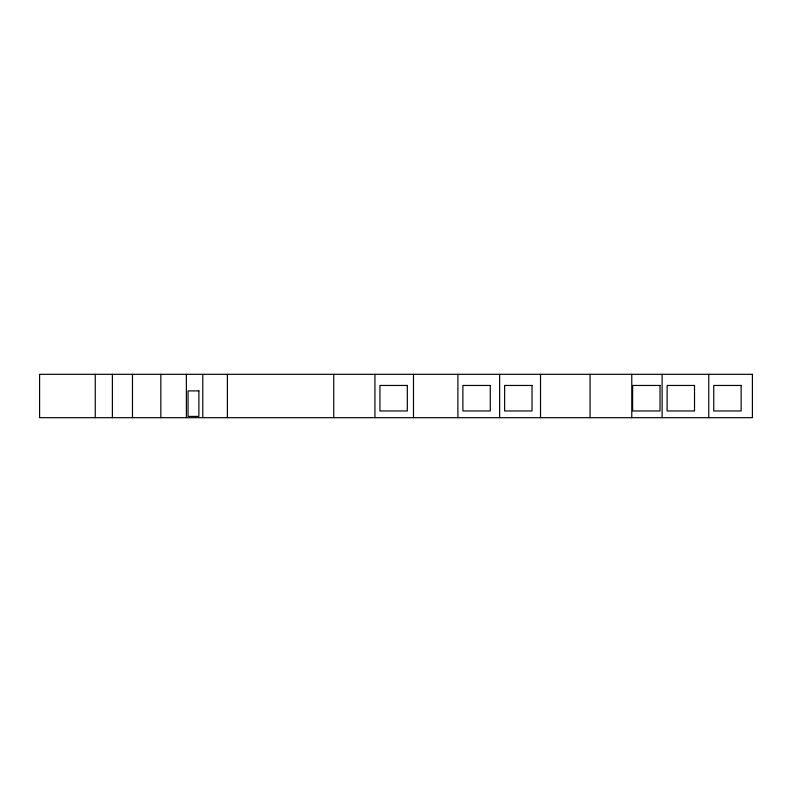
<?xml version="1.0" encoding="UTF-8"?>
<svg xmlns="http://www.w3.org/2000/svg" width="792" height="792" viewBox="0 0 792 792"><rect width="100%" height="100%" fill="white"/><g stroke="black" fill="none" stroke-linecap="round" stroke-linejoin="round"><path stroke-width="1.19" d="M708.761 374.309L708.761 417.691M662.132 374.309L662.132 417.691M631.769 374.309L631.769 417.691M590.089 374.309L590.089 417.691M540.52 374.309L540.52 417.691M499.643 374.309L499.643 417.691M457.895 374.309L457.895 417.691M413.493 374.309L413.493 417.691M374.943 374.309L374.943 417.691M333.739 374.309L333.739 417.691M227.393 374.309L227.393 417.691M202.792 374.309L202.792 417.691M186.368 374.309L186.368 417.691M160.845 374.309L160.845 417.691M132.472 374.309L132.472 417.691M112.385 374.309L112.385 417.691M95.248 374.309L95.248 417.691M752.4 374.309L39.6 374.309L39.6 417.691L752.4 417.691L752.4 374.309M407.326 385.457L379.942 385.457L379.942 410.969L407.326 410.969L407.326 385.457M490.278 385.457L462.884 385.457L462.884 410.969L490.278 410.969L490.278 385.457M532.026 385.457L504.633 385.457L504.633 410.969L532.026 410.969L532.026 385.457M660.023 385.457L632.63 385.457L632.63 410.969L660.023 410.969L660.023 385.457M694.515 385.457L667.121 385.457L667.121 410.969L694.515 410.969L694.515 385.457M741.144 385.457L713.75 385.457L713.75 410.969L741.144 410.969L741.144 385.457M198.881 390.901L188.041 390.901L188.041 416.414L198.881 416.414L198.881 390.901"/></g></svg>
